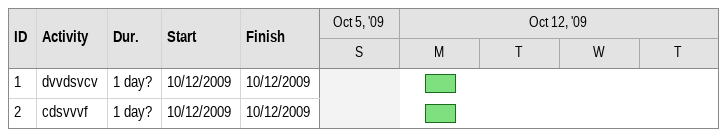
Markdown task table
| ID | Task | Duration | Start | Finish |
|---|---|---|---|---|
| 1 | dvvdsvcv | 1d? | 2009-10-12 | 2009-10-12 |
| 2 | cdsvvvf | 1d? | 2009-10-12 | 2009-10-12 |
